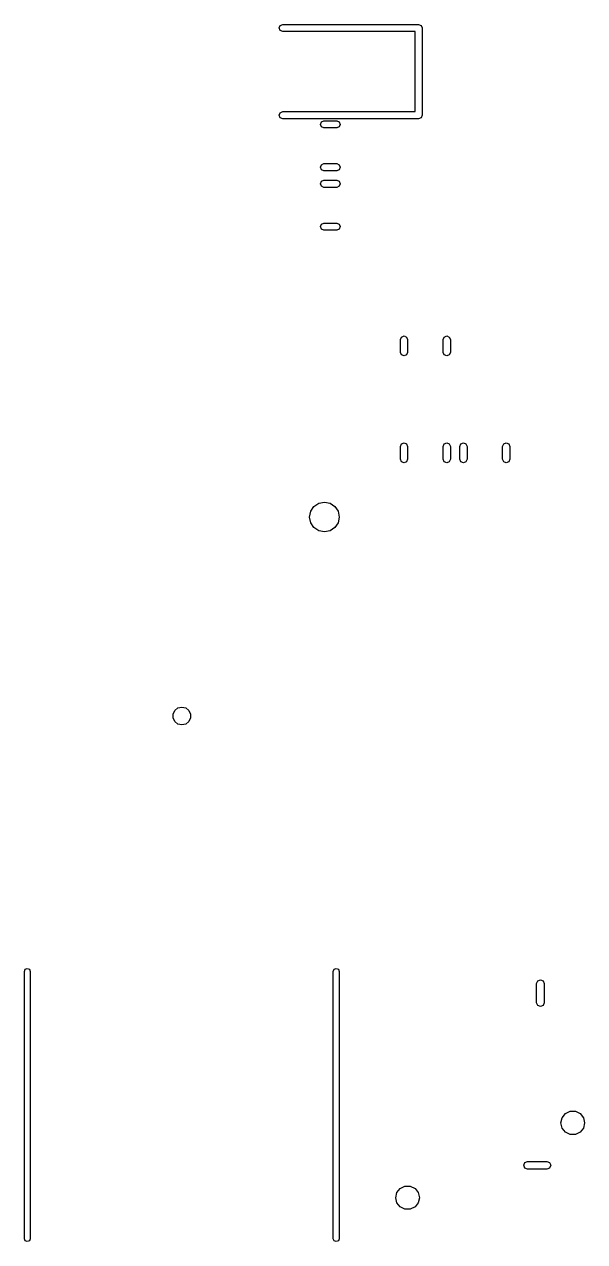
# Model space of a CAD drawing. Extents: x 96 to 200, y -143 to -59.
# Drawn here: x 116.35 to 125.78, y -119.2 to -98.7 of the extents above; entities that cross this region are included whole.
import ezdxf

# ---------------------------------------------------------------- set-up
doc = ezdxf.new("R2010")
doc.units = 0
doc.layers.add('BLACK', color=7, linetype='CONTINUOUS')

msp = doc.modelspace()

# ---------------------------------------------------------------- linework, layer by layer
at = {"layer": 'BLACK', "linetype": 'CONTINUOUS'}
for p, q in [((120.64, -98.765), (120.658, -98.7226)), ((120.658, -98.8074), (120.64, -98.765)), ((120.658, -98.7226), (120.7, -98.705)), ((120.7, -98.705), (122.985, -98.705)), ((122.985, -98.705), (123.027, -98.7226)), ((123.027, -98.7226), (123.045, -98.765)), ((123.045, -98.765), (123.045, -100.235)), ((120.7, -98.825), (120.658, -98.8074)), ((122.925, -98.825), (120.7, -98.825)), ((122.925, -100.175), (122.925, -98.825)), ((120.64, -100.235), (120.658, -100.193)), ((120.658, -100.193), (120.7, -100.175)), ((120.7, -100.175), (122.925, -100.175)), ((120.658, -100.277), (120.64, -100.235)), ((120.7, -100.295), (120.658, -100.277)), ((122.985, -100.295), (120.7, -100.295)), ((121.332, -100.39), (121.35, -100.348)), ((121.35, -100.432), (121.332, -100.39)), ((121.35, -100.348), (121.392, -100.33)), ((121.392, -100.33), (121.608, -100.33)), ((121.608, -100.33), (121.65, -100.348)), ((121.65, -100.348), (121.668, -100.39)), ((121.668, -100.39), (121.65, -100.432)), ((123.027, -100.277), (122.985, -100.295)), ((123.045, -100.235), (123.027, -100.277)), ((121.392, -100.45), (121.35, -100.432)), ((121.608, -100.45), (121.392, -100.45)), ((121.65, -100.432), (121.608, -100.45)), ((121.332, -101.11), (121.35, -101.068)), ((121.35, -101.152), (121.332, -101.11)), ((121.35, -101.068), (121.392, -101.05)), ((121.392, -101.17), (121.35, -101.152)), ((121.392, -101.05), (121.608, -101.05)), ((121.608, -101.17), (121.392, -101.17)), ((121.608, -101.05), (121.65, -101.068)), ((121.65, -101.152), (121.608, -101.17)), ((121.65, -101.068), (121.668, -101.11)), ((121.668, -101.11), (121.65, -101.152)), ((121.332, -101.39), (121.35, -101.348)), ((121.35, -101.432), (121.332, -101.39)), ((121.35, -101.348), (121.392, -101.33)), ((121.392, -101.45), (121.35, -101.432)), ((121.392, -101.33), (121.608, -101.33)), ((121.608, -101.45), (121.392, -101.45)), ((121.608, -101.33), (121.65, -101.348)), ((121.65, -101.432), (121.608, -101.45)), ((121.65, -101.348), (121.668, -101.39)), ((121.668, -101.39), (121.65, -101.432)), ((121.35, -102.068), (121.392, -102.05)), ((121.392, -102.05), (121.608, -102.05)), ((121.608, -102.05), (121.65, -102.068)), ((121.332, -102.11), (121.35, -102.068)), ((121.35, -102.152), (121.332, -102.11)), ((121.392, -102.17), (121.35, -102.152)), ((121.608, -102.17), (121.392, -102.17)), ((121.65, -102.152), (121.608, -102.17)), ((121.65, -102.068), (121.668, -102.11)), ((121.668, -102.11), (121.65, -102.152)), ((122.68, -104.012), (122.698, -103.97)), ((122.68, -104.228), (122.68, -104.012)), ((122.698, -103.97), (122.74, -103.952)), ((122.74, -103.952), (122.782, -103.97)), ((122.782, -103.97), (122.8, -104.012)), ((122.8, -104.012), (122.8, -104.228)), ((123.4, -104.012), (123.418, -103.97)), ((123.4, -104.228), (123.4, -104.012)), ((123.418, -103.97), (123.46, -103.952)), ((123.46, -103.952), (123.502, -103.97)), ((123.502, -103.97), (123.52, -104.012)), ((123.52, -104.012), (123.52, -104.228)), ((122.698, -104.27), (122.68, -104.228)), ((122.74, -104.288), (122.698, -104.27)), ((122.782, -104.27), (122.74, -104.288)), ((122.8, -104.228), (122.782, -104.27)), ((123.418, -104.27), (123.4, -104.228)), ((123.46, -104.288), (123.418, -104.27)), ((123.502, -104.27), (123.46, -104.288)), ((123.52, -104.228), (123.502, -104.27)), ((122.698, -105.77), (122.74, -105.752)), ((122.74, -105.752), (122.782, -105.77)), ((123.418, -105.77), (123.46, -105.752)), ((123.46, -105.752), (123.502, -105.77)), ((123.698, -105.77), (123.74, -105.752)), ((123.74, -105.752), (123.782, -105.77)), ((124.418, -105.77), (124.46, -105.752)), ((124.46, -105.752), (124.502, -105.77)), ((122.68, -105.812), (122.698, -105.77)), ((122.68, -106.028), (122.68, -105.812)), ((122.782, -105.77), (122.8, -105.812)), ((122.8, -105.812), (122.8, -106.028)), ((123.4, -105.812), (123.418, -105.77)), ((123.4, -106.028), (123.4, -105.812)), ((123.502, -105.77), (123.52, -105.812)), ((123.52, -105.812), (123.52, -106.028)), ((123.68, -105.812), (123.698, -105.77)), ((123.68, -106.028), (123.68, -105.812)), ((123.782, -105.77), (123.8, -105.812)), ((123.8, -105.812), (123.8, -106.028)), ((124.4, -105.812), (124.418, -105.77)), ((124.4, -106.028), (124.4, -105.812)), ((124.502, -105.77), (124.52, -105.812)), ((124.52, -105.812), (124.52, -106.028)), ((122.698, -106.07), (122.68, -106.028)), ((122.74, -106.088), (122.698, -106.07)), ((122.782, -106.07), (122.74, -106.088)), ((122.8, -106.028), (122.782, -106.07)), ((123.418, -106.07), (123.4, -106.028)), ((123.46, -106.088), (123.418, -106.07)), ((123.502, -106.07), (123.46, -106.088)), ((123.52, -106.028), (123.502, -106.07)), ((123.698, -106.07), (123.68, -106.028)), ((123.74, -106.088), (123.698, -106.07)), ((123.782, -106.07), (123.74, -106.088)), ((123.8, -106.028), (123.782, -106.07)), ((124.418, -106.07), (124.4, -106.028)), ((124.46, -106.088), (124.418, -106.07)), ((124.502, -106.07), (124.46, -106.088)), ((124.52, -106.028), (124.502, -106.07)), ((121.223, -106.823), (121.304, -106.769)), ((121.304, -106.769), (121.4, -106.75)), ((121.4, -106.75), (121.496, -106.769)), ((121.496, -106.769), (121.577, -106.823)), ((121.15, -107), (121.169, -106.904)), ((121.169, -106.904), (121.223, -106.823)), ((121.577, -106.823), (121.631, -106.904)), ((121.631, -106.904), (121.65, -107)), ((121.169, -107.096), (121.15, -107)), ((121.223, -107.177), (121.169, -107.096)), ((121.304, -107.231), (121.223, -107.177)), ((121.577, -107.177), (121.496, -107.231)), ((121.631, -107.096), (121.577, -107.177)), ((121.65, -107), (121.631, -107.096)), ((121.4, -107.25), (121.304, -107.231)), ((121.496, -107.231), (121.4, -107.25)), ((118.854, -110.317), (118.883, -110.256)), ((118.883, -110.256), (118.935, -110.215)), ((118.935, -110.215), (119, -110.2)), ((119, -110.2), (119.065, -110.215)), ((119.065, -110.215), (119.117, -110.256)), ((119.117, -110.256), (119.146, -110.317)), ((118.854, -110.383), (118.854, -110.317)), ((118.883, -110.444), (118.854, -110.383)), ((118.935, -110.485), (118.883, -110.444)), ((119.117, -110.444), (119.065, -110.485)), ((119.146, -110.383), (119.117, -110.444)), ((119.146, -110.317), (119.146, -110.383)), ((119, -110.5), (118.935, -110.485)), ((119.065, -110.485), (119, -110.5)), ((116.35, -114.65), (116.365, -114.615)), ((116.35, -119.15), (116.35, -114.65)), ((116.365, -114.615), (116.4, -114.6)), ((116.4, -114.6), (116.435, -114.615)), ((116.435, -114.615), (116.45, -114.65)), ((116.45, -114.65), (116.45, -119.15)), ((121.55, -114.65), (121.565, -114.615)), ((121.55, -119.15), (121.55, -114.65)), ((121.565, -114.615), (121.6, -114.6)), ((121.6, -114.6), (121.635, -114.615)), ((121.635, -114.615), (121.65, -114.65)), ((121.65, -114.65), (121.65, -119.15)), ((124.971, -114.855), (124.99, -114.81)), ((124.971, -115.18), (124.971, -114.855)), ((124.99, -114.81), (125.035, -114.791)), ((125.035, -114.791), (125.08, -114.81)), ((125.08, -114.81), (125.099, -114.855)), ((125.099, -114.855), (125.099, -115.18)), ((124.99, -115.225), (124.971, -115.18)), ((125.099, -115.18), (125.08, -115.225)), ((125.035, -115.243), (124.99, -115.225)), ((125.08, -115.225), (125.035, -115.243)), ((125.455, -117.044), (125.535, -117.005)), ((125.535, -117.005), (125.625, -117.005)), ((125.625, -117.005), (125.705, -117.044)), ((125.38, -117.2), (125.4, -117.113)), ((125.4, -117.287), (125.38, -117.2)), ((125.4, -117.113), (125.455, -117.044)), ((125.705, -117.044), (125.76, -117.113)), ((125.76, -117.113), (125.78, -117.2)), ((125.78, -117.2), (125.76, -117.287)), ((125.455, -117.356), (125.4, -117.287)), ((125.535, -117.395), (125.455, -117.356)), ((125.625, -117.395), (125.535, -117.395)), ((125.705, -117.356), (125.625, -117.395)), ((125.76, -117.287), (125.705, -117.356)), ((124.756, -117.915), (124.775, -117.87)), ((124.775, -117.96), (124.756, -117.915)), ((124.775, -117.87), (124.82, -117.852)), ((124.82, -117.978), (124.775, -117.96)), ((124.82, -117.852), (125.145, -117.852)), ((125.145, -117.978), (124.82, -117.978)), ((125.145, -117.852), (125.19, -117.87)), ((125.19, -117.96), (125.145, -117.978)), ((125.19, -117.87), (125.209, -117.915)), ((125.209, -117.915), (125.19, -117.96)), ((122.6, -118.46), (122.62, -118.373)), ((122.62, -118.547), (122.6, -118.46)), ((122.62, -118.373), (122.675, -118.304)), ((122.675, -118.304), (122.755, -118.265)), ((122.755, -118.265), (122.845, -118.265)), ((122.845, -118.265), (122.925, -118.304)), ((122.925, -118.304), (122.98, -118.373)), ((122.98, -118.373), (123, -118.46)), ((123, -118.46), (122.98, -118.547)), ((122.675, -118.616), (122.62, -118.547)), ((122.755, -118.655), (122.675, -118.616)), ((122.845, -118.655), (122.755, -118.655)), ((122.925, -118.616), (122.845, -118.655)), ((122.98, -118.547), (122.925, -118.616)), ((116.365, -119.185), (116.35, -119.15)), ((116.4, -119.2), (116.365, -119.185)), ((116.435, -119.185), (116.4, -119.2)), ((116.45, -119.15), (116.435, -119.185)), ((121.565, -119.185), (121.55, -119.15)), ((121.6, -119.2), (121.565, -119.185)), ((121.635, -119.185), (121.6, -119.2)), ((121.65, -119.15), (121.635, -119.185))]:
    msp.add_line(p, q, dxfattribs=at)

doc.saveas('drawing.dxf')
